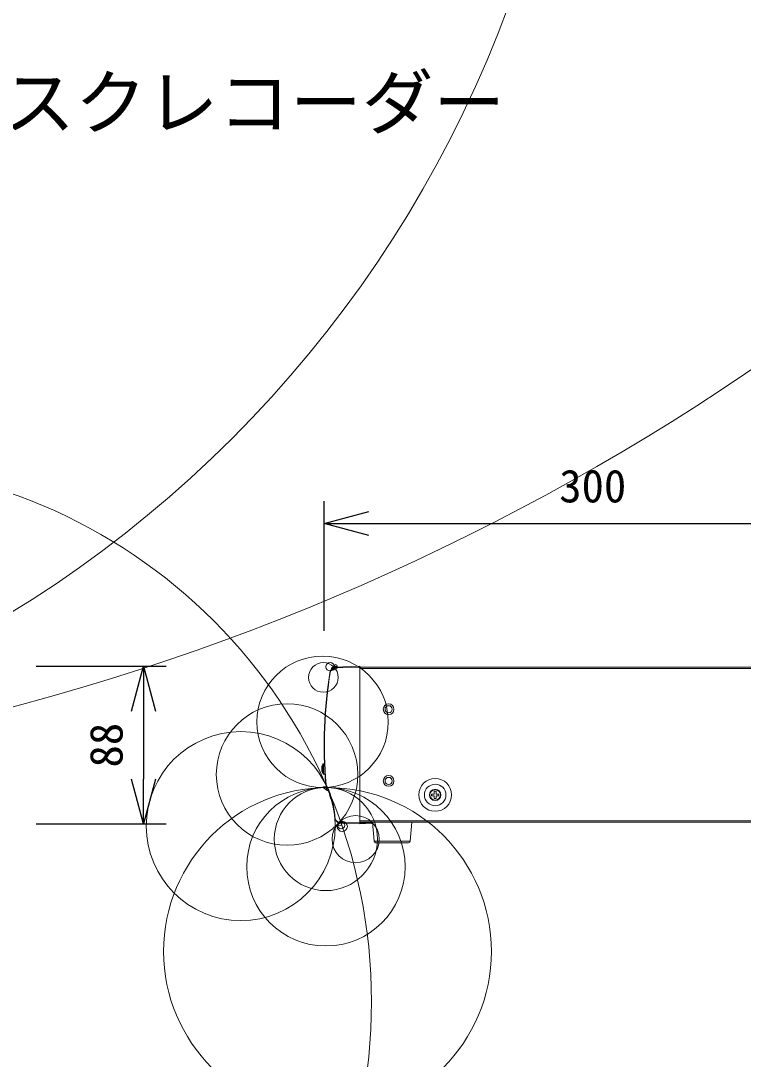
# Model space of a CAD drawing. Units: millimetres, scale not verified. Extents: x -173 to 98, y -56 to 287.
# Drawn here: x -2.5 to 37.8, y 1.5 to 59.4 of the extents above; entities that cross this region are included whole.
import ezdxf
from ezdxf.enums import TextEntityAlignment as Align

# ---------------------------------------------------------------- set-up
doc = ezdxf.new("R2010")
doc.units = ezdxf.units.MM
doc.header["$LTSCALE"] = 0.125
for name, color, linetype in [('0-0_0', 7, 'Continuous'), ('0-1_MOJI1', 7, 'Continuous'), ('0-4_SUNPO', 7, 'Continuous')]:
    doc.layers.add(name, color=color, linetype=linetype)
doc.layers.add('0-5_GAIKEI', color=1, linetype='Continuous', lineweight=18)
doc.styles.add('ＭＳ ゴシック', font='')
doc.styles.get('ＭＳ ゴシック').set_extended_font_data('MS Gothic')

# ---------------------------------------------------------------- blocks, each defined once
blk = doc.blocks.new('_Open30')
at = {"layer": '0-0_0'}
blk.add_line((0, 0), (-1, 0), dxfattribs=at)
blk.add_lwpolyline([(-1, 0.26795), (0, 0), (-1, -0.26795)], dxfattribs=at)
blk = doc.blocks.new('D3')
at = {"layer": '0-4_SUNPO'}
for p, q in [((62.8348, 210.8815), (70.0848, 210.8815)), ((68.8348, 208.3815), (68.8348, 204.5815)), ((62.8348, 202.0815), (70.0848, 202.0815))]:
    blk.add_line(p, q, dxfattribs=at)
at = {"layer": '0-4_SUNPO', "xscale": 2.5, "yscale": 2.5}
for p, rotation in [((68.8348, 210.8815), 90), ((68.8348, 202.0815), 270)]:
    blk.add_blockref('_Open30', p, dxfattribs=dict(at, rotation=rotation))
at = {"layer": '0-4_SUNPO', "style": 'ＭＳ ゴシック'}
blk.add_text('88', height=1.833, rotation=90, dxfattribs=at).set_placement((68.2098, 205.2315), align=Align.BOTTOM_LEFT)
blk = doc.blocks.new('D2')
at = {"layer": '0-4_SUNPO'}
for p, q in [((78.9127, 212.8498), (78.9126, 220.0998)), ((108.9117, 212.8499), (108.9117, 220.0999)), ((81.4126, 218.8498), (106.4117, 218.8499))]:
    blk.add_line(p, q, dxfattribs=at)
at = {"layer": '0-4_SUNPO', "xscale": 2.5, "yscale": 2.5}
for p, rotation in [((78.9126, 218.8498), 180.00024), ((108.9117, 218.8499), 0.00024)]:
    blk.add_blockref('_Open30', p, dxfattribs=dict(at, rotation=rotation))
at = {"layer": '0-4_SUNPO', "style": 'ＭＳ ゴシック'}
blk.add_text('300', height=1.833, dxfattribs=at).set_placement((92.0372, 219.4748), align=Align.BOTTOM_LEFT)

msp = doc.modelspace()

# ---------------------------------------------------------------- linework, layer by layer
at = {"layer": '0-5_GAIKEI', "color": 7}
for p, q in [((14.9703, 23.3296), (14.7439, 23.13)), ((16.4113, 23.3846), (14.9828, 23.3347)), ((16.4113, 23.3846), (16.4113, 14.5846)), ((16.4113, 23.3346), (44.3313, 23.3346)), ((15.011, 14.8276), (15.2094, 14.6319)), ((15.2094, 14.6319), (15.011, 14.8276)), ((15.2123, 14.6291), (15.2095, 14.6318)), ((15.2229, 14.6261), (16.4113, 14.5846)), ((16.4113, 14.6846), (44.1813, 14.6846)), ((17.0631, 14.6073), (16.4113, 14.5846)), ((17.1113, 14.6845), (17.1113, 14.6573))]:
    msp.add_line(p, q, dxfattribs=at)
at = {"layer": '0-5_GAIKEI'}
for p, q in [((14.7493, 23.1347), (14.9702, 23.3296)), ((14.7618, 23.1197), (14.9825, 23.3143)), ((16.4113, 23.3047), (14.9825, 23.3143)), ((16.4113, 23.3346), (16.4113, 14.5846)), ((16.4113, 23.2546), (44.3313, 23.2546)), ((14.3311, 17.9164), (14.3311, 17.3927)), ((14.432, 17.9478), (14.3749, 17.9458)), ((14.3749, 17.9458), (14.3749, 17.3633)), ((14.4621, 17.3602), (14.3749, 17.3633)), ((14.3731, 16.6494), (14.5666, 16.6528)), ((14.5235, 16.79), (14.5046, 16.7846)), ((14.5342, 16.7227), (14.5322, 16.7267)), ((14.5664, 16.6528), (14.5371, 16.6523)), ((14.587, 16.6069), (14.5849, 16.6117)), ((20.4113, 16.2546), (20.4113, 16.1546)), ((20.5613, 16.2546), (20.4113, 16.2546)), ((20.6613, 16.4046), (20.5613, 16.4046)), ((20.5613, 16.4046), (20.5613, 16.2546)), ((20.6613, 16.2546), (20.6613, 16.4046)), ((20.8113, 16.2546), (20.6613, 16.2546)), ((14.7122, 16.2046), (14.7439, 16.2046)), ((14.7849, 15.9746), (14.8162, 15.9746)), ((20.4113, 16.1546), (20.5613, 16.1546)), ((20.5613, 16.1546), (20.5613, 16.0046)), ((20.5613, 16.0046), (20.6613, 16.0046)), ((20.6613, 16.0046), (20.6613, 16.1546)), ((15.0051, 14.8408), (15.0244, 14.8418)), ((15.0056, 14.837), (15.0053, 14.837)), ((15.0085, 14.8306), (15.0083, 14.8303)), ((15.011, 14.8276), (15.0083, 14.8303)), ((15.2228, 14.6464), (15.0244, 14.8418)), ((15.2123, 14.6291), (15.2126, 14.6293)), ((15.2217, 14.6261), (15.2205, 14.6261)), ((15.2228, 14.6464), (16.4113, 14.6843)), ((16.4113, 14.7646), (44.0813, 14.7646)), ((17.0613, 14.6573), (16.4113, 14.6346)), ((17.0613, 14.6845), (17.0613, 14.6573)), ((17.0613, 14.6573), (17.0631, 14.6073)), ((17.0613, 14.6573), (17.1113, 14.6573)), ((19.2193, 13.6259), (19.3113, 14.6846)), ((19.1196, 13.5346), (17.303, 13.5346))]:
    msp.add_line(p, q, dxfattribs=at)
for points in [[(20.6613, 16.1546), (20.8113, 16.1546), (20.8113, 16.2546)], [(19.2193, 13.6259), (17.2034, 13.6259), (17.1113, 14.6846)]]:
    msp.add_lwpolyline(points, dxfattribs=at)
for centre, radius in [((-37.6853, 151.8648), 135.2498), ((-37.6901, 83.0672), 66.4177), ((-13.0115, 4.6592), 30.0643), ((14.3269, 20.283), 3.6681), ((14.3689, 22.7612), 0.8262), ((14.7499, 23.359), 0.2358), ((14.9089, 23.2543), 0.095), ((14.9332, 23.3334), 0.0508), ((14.9392, 23.2804), 0.055), ((14.9564, 23.3308), 0.0275), ((14.9667, 23.3301), 0.0171), ((15.0471, 23.3857), 0.0957), ((14.9707, 23.3304), 0.0131), ((15.0115, 23.3557), 0.0492), ((14.9957, 23.3438), 0.0294), ((14.9849, 23.3366), 0.0164), ((14.9765, 23.3319), 0.0068), ((14.9722, 23.33), 0.00205), ((14.9706, 23.3295), 0.00039), ((14.9703, 23.3295), 0.00006), ((14.9781, 23.3319), 0.00554), ((15.0628, 23.3111), 0.0807), ((15.0232, 23.3159), 0.0408), ((15.0127, 23.3164), 0.0303), ((15.0071, 23.3163), 0.0247), ((12.3409, 17.3468), 3.9492), ((18.0113, 20.9846), 0.3), ((18.0113, 20.9846), 0.2), ((9.7582, 14.4645), 5.2731), ((18.0113, 16.9846), 0.3), ((18.0113, 16.9846), 0.2), ((20.6113, 16.2046), 0.9143), ((14.5992, 7.4696), 9.1482), ((14.5129, 12.1967), 4.4204), ((14.5074, 13.7402), 2.8769), ((14.5835, 16.5708), 0.0558), ((14.5805, 16.5842), 0.0421), ((14.5781, 16.5977), 0.0284), ((14.5769, 16.6073), 0.0188), ((14.5765, 16.6134), 0.0126), ((14.5764, 16.617), 0.00897), ((14.5766, 16.6194), 0.00663), ((14.5768, 16.6216), 0.00444), ((14.5773, 16.6234), 0.00248), ((14.5777, 16.6244), 0.00147), ((14.5781, 16.6248), 0.00092), ((20.6113, 16.2046), 0.6), ((20.6113, 16.2046), 0.315), ((20.6113, 16.2046), 0.2951), ((16.1701, 13.7334), 1.3157), ((15.426, 14.4483), 0.2838), ((15.3628, 14.5088), 0.1963), ((15.2836, 14.569), 0.0974), ((15.2386, 14.6096), 0.0368), ((15.224, 14.6218), 0.0178), ((15.2152, 14.6284), 0.00679), ((15.2106, 14.6314), 0.00128), ((15.2095, 14.6319), 0.00008)]:
    msp.add_circle(centre, radius, dxfattribs=at)
at = {"layer": '0-5_GAIKEI', "color": 7}
for centre, radius, start, end in [((14.9824, 23.3158), 0.0184, 88.54418, 131.16821), ((40.4113, 18.9846), 26, 170.8256, 184.85391), ((10.0113, 14.5912), 5, 2.81738, 26.0191), ((15.0153, 14.8375), 0.01, 182.81738, 225.38638), ((15.2193, 14.6362), 0.01, 225.38638, 276.90056), ((17.0613, 14.6573), 0.05, 272, 0)]:
    msp.add_arc(centre, radius, start, end, dxfattribs=at)
at = {"layer": '0-5_GAIKEI'}
for centre, radius, start, end in [((40.4106, 18.9846), 25.98, 170.84139, 184.84568), ((14.9113, 17.6546), 0.6366, 155.71032, 204.28971), ((14.3767, 17.8959), 0.05, 92, 155.71032), ((14.3767, 17.4133), 0.05, 204.28968, 268), ((14.3736, 16.6294), 0.02, 163.23544, 226.11976), ((14.3736, 16.6294), 0.02, 91.48412, 163.17134), ((15.0503, 17.3383), 1.0001, 226.32648, 246.74428), ((10.0106, 14.5912), 5.02, 2.86188, 25.97637), ((14.5486, 16.7391), 0.02, 205.33174, 213.34471), ((14.5496, 16.7371), 0.02, 205.306, 213.84221), ((14.5831, 16.6331), 0.0151, 157.19305, 211.6941), ((14.5851, 16.6323), 0.0173, 143.85241, 157.3608), ((14.5603, 16.6175), 0.0124, 356.13846, 37.3039), ((14.5678, 16.5944), 0.0226, 25.40573, 78.02908), ((10.0113, 14.5912), 5, 10.05934, 24.00364), ((10.0113, 14.5912), 5, 21.63688, 23.73962), ((14.6436, 16.3918), 0.03, 21.29692, 66.72509), ((20.6113, 16.2046), 0.3025, 270, 269.92416), ((10.0113, 14.5912), 4.97, 16.16119, 18.94245), ((15.0251, 14.8418), 0.02, 182.86186, 225.38585), ((15.2235, 14.646), 0.02, 225.11343, 268.26433), ((17.303, 13.6346), 0.1, 184.96974, 270), ((19.1196, 13.6346), 0.1, 270, 355.03026)]:
    msp.add_arc(centre, radius, start, end, dxfattribs=at)
for centre, major_axis, ratio, start_param, end_param in [((15.0251, 14.8418), (0.014, 0.0142), 0.024851, 1.5953095, 3.1415927), ((15.2237, 14.6465), (-0.0007, -0.0205), 0.034878, 4.7180548, 6.2835024)]:
    msp.add_ellipse(centre, major_axis=major_axis, ratio=ratio, start_param=start_param, end_param=end_param, dxfattribs=at)

# ---------------------------------------------------------------- block references
at = {"layer": '0-4_SUNPO'}
for name in ['D2', 'D3']:
    msp.add_blockref(name, (-64.5005, -187.4969), dxfattribs=at)

# ---------------------------------------------------------------- texts
at = {"layer": '0-1_MOJI1', "style": 'ＭＳ ゴシック'}
msp.add_text('ネットワークディスクレコーダー', height=2.933, dxfattribs=at).set_placement((-35.5005, 52.5031), align=Align.BOTTOM_LEFT)

doc.saveas('drawing.dxf')
